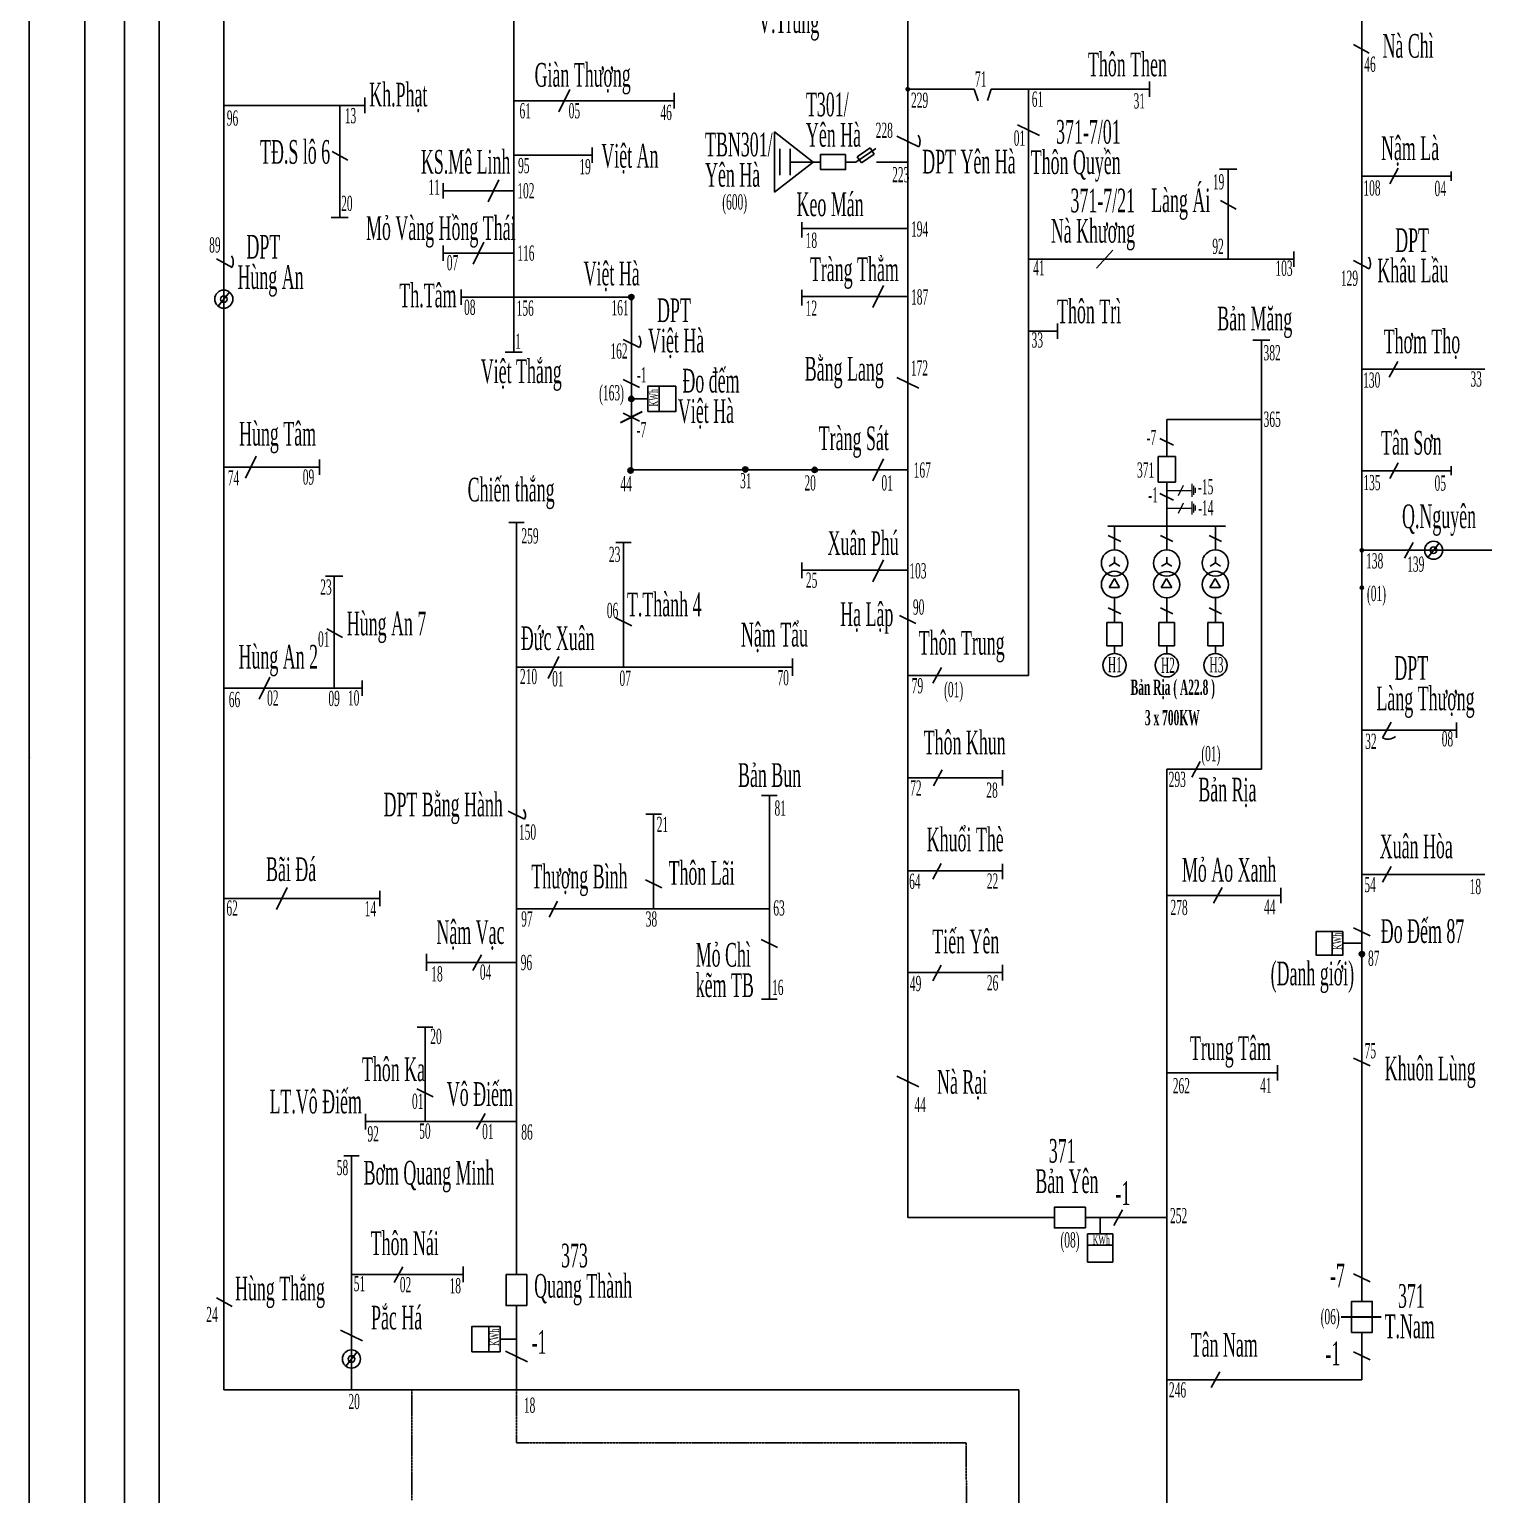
# Model space of a CAD drawing. Header units: inches. Extents: x 5954 to 16840, y 1852 to 5708.
# Drawn here: x 6031.7 to 6515.6, y 4708.3 to 5195.9 of the extents above; entities that cross this region are included whole.
import ezdxf

# ---------------------------------------------------------------- set-up
doc = ezdxf.new("R2010")
doc.units = ezdxf.units.IN
doc.header["$LTSCALE"] = 0.007
doc.header["$MEASUREMENT"] = 0
doc.linetypes.add('HIDDENX2', pattern=[0.75, 0.5, -0.25])
doc.layers.get('0').update_dxf_attribs({"color": 8, "lineweight": 25})
for name, color, linetype, lineweight in [('0.4+6kV', 6, 'Continuous', 25), ('Cap 35', 30, 'HIDDENX2', 25), ('DZ 35', 30, 'Continuous', 25), ('DZ110', 1, 'Continuous', 25), ('TC 110', 1, 'Continuous', 35), ('TC 35', 30, 'Continuous', 35), ('Tiep dat', 7, 'Continuous', 15)]:
    doc.layers.add(name, color=color, linetype=linetype, lineweight=lineweight)
doc.layers.add('Chu', color=7, linetype='Continuous')
doc.layers.add('so', color=7, linetype='Continuous')
doc.styles.add('chu', font='times.ttf', dxfattribs={"width": 0.5, "height": 0.2})

msp = doc.modelspace()

# ---------------------------------------------------------------- hatches: boundary and pattern name
at = {"layer": 'DZ 35'}
for points in [[(6323.49, 5175.98, 1), (6324.57, 5175.98, 1)], [(6232.06, 5107.65, 1), (6232.06, 5105.93, 1)], [(6232.06, 5073.79, 1), (6232.06, 5072.07, 1)], [(6231.77, 5049.97, 1), (6231.77, 5048.24, 1)], [(6269.96, 5050.32, 1), (6269.96, 5048.59, 1)], [(6293.03, 5050.18, 1), (6293.03, 5048.46, 1)], [(6474.57, 5022.56, 1), (6475.65, 5022.56, 1)], [(6474.57, 5010.08, 1), (6475.65, 5010.08, 1)], [(6475.11, 4889.04, 1), (6475.11, 4887.32, 1)]]:
    msp.add_hatch(color=256, dxfattribs=at).paths.add_polyline_path(points)

# ---------------------------------------------------------------- linework, layer by layer
at = {"color": 0}
msp.add_lwpolyline([(8371.67, 4027.59), (6031.74, 4027.59), (6031.74, 5707.54), (8371.67, 5707.54)], close=True, dxfattribs=at)
at = {"layer": '0.4+6kV', "color": 170, "ltscale": 0.06}
for p, q in [((6094.57, 5103.77), (6098.32, 5108.49)), ((6094.57, 5103.77), (6098.32, 5108.49)), ((6137.04, 4751.08), (6140.79, 4755.8)), ((6137.04, 4751.08), (6140.79, 4755.8))]:
    msp.add_line(p, q, dxfattribs=at)
at = {"layer": '0.4+6kV', "color": 5, "ltscale": 0.06}
msp.add_line((6497.09, 5020.2), (6500.84, 5024.92), dxfattribs=at)
msp.add_line((6497.09, 5020.2), (6500.84, 5024.92), dxfattribs=at)
at = {"layer": '0.4+6kV'}
for p, q in [((6391.01, 5010.19), (6392.76, 5013.21)), ((6392.76, 5013.21), (6394.5, 5010.19)), ((6408.39, 5010.16), (6410.14, 5013.18)), ((6410.14, 5013.18), (6411.88, 5010.16)), ((6424.58, 5010.19), (6426.33, 5013.21)), ((6426.33, 5013.21), (6428.08, 5010.19)), ((6394.5, 5010.19), (6391.01, 5010.19)), ((6411.88, 5010.16), (6408.39, 5010.16)), ((6428.08, 5010.19), (6424.58, 5010.19)), ((6390.75, 5003.4), (6394.87, 5001.4)), ((6392.81, 4998.5), (6392.81, 5006.78)), ((6408.13, 5003.37), (6412.25, 5001.37)), ((6410.19, 4998.48), (6410.19, 5006.75)), ((6424.32, 5003.4), (6428.45, 5001.4)), ((6426.38, 4998.5), (6426.38, 5006.78)), ((6390.23, 4998.5), (6390.23, 4990.77)), ((6395.39, 4998.5), (6390.23, 4998.5)), ((6395.39, 4990.77), (6395.39, 4998.5)), ((6407.61, 4998.48), (6407.61, 4990.74)), ((6412.77, 4998.48), (6407.61, 4998.48)), ((6412.77, 4990.74), (6412.77, 4998.48)), ((6423.81, 4998.5), (6423.81, 4990.77)), ((6428.96, 4998.5), (6423.81, 4998.5)), ((6428.96, 4998.5), (6428.96, 4990.77)), ((6390.23, 4990.77), (6395.39, 4990.77)), ((6392.82, 4990.77), (6392.82, 4988.16)), ((6407.61, 4990.74), (6412.77, 4990.74)), ((6410.2, 4990.74), (6410.2, 4988.13)), ((6423.81, 4990.77), (6428.96, 4990.77)), ((6426.38, 4990.77), (6426.38, 4988.16))]:
    msp.add_line(p, q, dxfattribs=at)
at = {"layer": '0.4+6kV', "color": 170, "ltscale": 0.06}
for centre, radius in [((6096.45, 5106.13), 3.02), ((6096.45, 5106.13), 3.02), ((6096.45, 5106.13), 1.11), ((6138.91, 4753.44), 3.02), ((6138.91, 4753.44), 3.02), ((6138.91, 4753.44), 1.11)]:
    msp.add_circle(centre, radius, dxfattribs=at)
at = {"layer": '0.4+6kV', "color": 5, "ltscale": 0.06}
for radius in [3.02, 3.02, 1.11]:
    msp.add_circle((6498.97, 5022.56), radius, dxfattribs=at)
at = {"layer": '0.4+6kV'}
for centre, radius in [((6392.81, 5011.17), 4.38), ((6410.19, 5011.14), 4.38), ((6426.38, 5011.17), 4.38), ((6392.81, 4984.3), 3.87), ((6392.81, 4984.3), 3.87), ((6410.19, 4984.27), 3.87), ((6410.19, 4984.27), 3.87), ((6426.38, 4984.3), 3.87), ((6426.38, 4984.3), 3.87)]:
    msp.add_circle(centre, radius, dxfattribs=at)
at = {"layer": 'Cap 35'}
for p, q in [((6159, 4743.16), (6159, 4706.5)), ((6193.82, 4743.16), (6193.82, 4725.5)), ((6193.82, 4725.5), (6343.5, 4725.5)), ((6343.5, 4725.5), (6343.62, 4572))]:
    msp.add_line(p, q, dxfattribs=at)
at = {"layer": 'Chu'}
msp.add_point((6031.74, 4953.69), dxfattribs=at)
at = {"layer": 'DZ 35'}
for p, q in [((6096.45, 4818.69), (6096.45, 5399.52)), ((6324.03, 5175.98), (6324.03, 5331.95)), ((6475.11, 5036.84), (6475.11, 5305.84)), ((6192.92, 5212.21), (6192.92, 5088.45)), ((6477.58, 5187.96), (6472.36, 5190.81)), ((6207.97, 5168.49), (6211.53, 5175.83)), ((6246.31, 5174.73), (6246.31, 5169.59)), ((6324.03, 5175.98), (6346.08, 5175.98)), ((6324.03, 5083.28), (6324.03, 5175.98)), ((6346.08, 5175.98), (6347.41, 5172.16)), ((6350.57, 5172.23), (6351.74, 5175.98)), ((6351.74, 5175.98), (6404.42, 5175.98)), ((6364.23, 5134.3), (6364.23, 5175.98)), ((6404.42, 5178.55), (6404.42, 5173.41)), ((6096.45, 5170.61), (6143.33, 5170.61)), ((6135, 5170.61), (6135, 5133.31)), ((6143.33, 5173.18), (6143.33, 5168.04)), ((6192.92, 5172.16), (6246.31, 5172.16)), ((6360.56, 5164.13), (6367.89, 5160.57)), ((6279.66, 5161.76), (6292.52, 5151.75)), ((6279.66, 5161.76), (6279.66, 5141.74)), ((6320.36, 5160.35), (6327.7, 5156.79)), ((6132.53, 5155.25), (6137.74, 5152.39)), ((6218.97, 5156.62), (6218.97, 5151.48)), ((6281.47, 5147.33), (6281.47, 5156.16)), ((6284.84, 5147.33), (6284.84, 5156.16)), ((6192.92, 5154.05), (6218.97, 5154.05)), ((6279.66, 5141.74), (6292.52, 5151.75)), ((6294.99, 5151.75), (6284.84, 5151.75)), ((6306.79, 5151.75), (6303.36, 5151.75)), ((6433.5, 5149.37), (6427.8, 5149.37)), ((6430.65, 5119.44), (6430.65, 5149.37)), ((6487.22, 5149.65), (6484.37, 5144.44)), ((6169.4, 5144.75), (6169.4, 5139.61)), ((6184.36, 5138.51), (6187.92, 5145.85)), ((6475.11, 5147.04), (6504.79, 5147.04)), ((6504.79, 5145.53), (6504.79, 5148.56)), ((6192.92, 5142.18), (6169.4, 5142.18)), ((6433.26, 5136.07), (6428.05, 5138.93)), ((6132.15, 5133.31), (6137.85, 5133.31)), ((6288.77, 5131.79), (6288.77, 5126.65)), ((6364.23, 5134.3), (6364.23, 5104.57)), ((6179.38, 5117.79), (6182.94, 5125.12)), ((6324.03, 5129.63), (6288.77, 5129.63)), ((6169.4, 5124.02), (6169.4, 5118.88)), ((6192.92, 5121.45), (6169.4, 5121.45)), ((6392.22, 5122.47), (6386.78, 5116.4)), ((6452.44, 5122.01), (6452.44, 5116.87)), ((6093.97, 5119.52), (6099.19, 5116.67)), ((6364.23, 5119.44), (6452.44, 5119.44)), ((6477.58, 5116.17), (6472.36, 5119.03)), ((6316, 5110.68), (6312.45, 5103.34)), ((6175.4, 5109.36), (6175.4, 5104.22)), ((6192.92, 5106.79), (6175.4, 5106.79)), ((6192.92, 5106.79), (6210.44, 5106.79)), ((6210.44, 5106.79), (6232.06, 5106.79)), ((6232.06, 5049.32), (6232.06, 5106.79)), ((6288.77, 5109.17), (6288.77, 5104.03)), ((6324.03, 5107.01), (6288.77, 5107.01)), ((6324.03, 5107.01), (6324.03, 5083.28)), ((6364.23, 4980.9), (6364.23, 5109.7)), ((6373.81, 5098.07), (6373.81, 5092.93)), ((6229.34, 5092.68), (6234.79, 5090.03)), ((6364.23, 5095.5), (6373.81, 5095.5)), ((6444.52, 5092.47), (6438.82, 5092.47)), ((6441.67, 4949.67), (6441.67, 5092.47)), ((6190.07, 5088.45), (6195.77, 5088.45)), ((6324.03, 5083.28), (6324.03, 4984.49)), ((6475.11, 5082.79), (6516.04, 5082.79)), ((6487.07, 5085.4), (6484.22, 5080.18)), ((6229.34, 5079.38), (6234.79, 5076.73)), ((6241.26, 5077.14), (6241.26, 5068.72)), ((6320.36, 5080.01), (6327.7, 5076.46)), ((6232.06, 5072.93), (6237.51, 5072.93)), ((6229.34, 5068.19), (6234.79, 5065.55)), ((6410.19, 5053.78), (6410.19, 5066.06)), ((6410.19, 5066.06), (6441.67, 5066.06)), ((6410.19, 5066.06), (6410.19, 5053.78)), ((6407.9, 5059.76), (6412.48, 5057.54)), ((6107.25, 5053.9), (6103.69, 5046.56)), ((6128.28, 5052.8), (6128.28, 5047.66)), ((6316, 5052.99), (6312.45, 5045.65)), ((6407.33, 5053.78), (6407.33, 5045.18)), ((6413.05, 5053.78), (6407.33, 5053.78)), ((6413.05, 5045.18), (6413.05, 5053.78)), ((6096.45, 5050.23), (6128.28, 5050.23)), ((6288.77, 5049.32), (6232.06, 5049.32)), ((6324.03, 5049.32), (6288.77, 5049.32)), ((6475.11, 5049.02), (6504.79, 5049.02)), ((6487.22, 5051.62), (6484.37, 5046.41)), ((6504.79, 5047.5), (6504.79, 5050.53)), ((6407.33, 5045.18), (6413.05, 5045.18)), ((6410.19, 5045.18), (6410.19, 5030.65)), ((6407.9, 5041.42), (6412.48, 5039.2)), ((6475.11, 4772.62), (6475.11, 5036.84)), ((6191.25, 5031.79), (6196.39, 5031.79)), ((6193.82, 4812.82), (6193.82, 5031.79)), ((6390.75, 5027.45), (6394.87, 5025.45)), ((6392.81, 5022.7), (6392.81, 5030.68)), ((6410.19, 5022.67), (6410.19, 5030.65)), ((6424.32, 5027.45), (6428.45, 5025.45)), ((6426.38, 5022.7), (6426.38, 5030.68)), ((6226.89, 5025.11), (6232.03, 5025.11)), ((6229.46, 4983.67), (6229.46, 5025.11)), ((6408.13, 5027.42), (6412.25, 5025.42)), ((6475.11, 5022.56), (6582.12, 5022.56)), ((6492.14, 5025.17), (6489.29, 5019.95)), ((6288.77, 5018.45), (6288.77, 5013.31)), ((6315.94, 5019.41), (6312.38, 5012.08)), ((6392.81, 5018.32), (6391.07, 5017.31)), ((6392.81, 5018.32), (6392.81, 5020.34)), ((6392.81, 5018.32), (6394.56, 5017.31)), ((6410.19, 5018.29), (6408.44, 5017.28)), ((6410.19, 5018.29), (6410.19, 5020.31)), ((6410.19, 5018.29), (6411.94, 5017.28)), ((6426.38, 5018.32), (6424.64, 5017.31)), ((6426.38, 5018.32), (6426.38, 5020.34)), ((6426.38, 5018.32), (6428.13, 5017.31)), ((6130.32, 5013.97), (6136.02, 5013.97)), ((6133.17, 4976.68), (6133.17, 5013.97)), ((6324.03, 5015.88), (6288.77, 5015.88)), ((6226.73, 5000.11), (6232.18, 4997.46)), ((6321.3, 5000.82), (6326.76, 4998.18)), ((6130.7, 4996.44), (6135.91, 4993.58)), ((6193.82, 4983.67), (6285.64, 4983.64)), ((6207.89, 4987.2), (6204.34, 4979.87)), ((6285.64, 4986.49), (6285.64, 4980.79)), ((6324.03, 4986.11), (6324.03, 4980.9)), ((6111.72, 4980.34), (6108.17, 4973.01)), ((6142.44, 4979.25), (6142.44, 4974.11)), ((6324.03, 4980.9), (6324.03, 4800.49)), ((6324.03, 4980.9), (6364.23, 4980.9)), ((6335.26, 4983.51), (6332.41, 4978.29)), ((6096.45, 4976.68), (6142.44, 4976.68)), ((6484.83, 4965.31), (6481.97, 4960.09)), ((6506.59, 4965.27), (6506.59, 4960.13)), ((6475.11, 4962.7), (6506.59, 4962.7)), ((6335.43, 4949.44), (6332.57, 4944.22)), ((6410.19, 4440.52), (6410.19, 4949.67)), ((6410.19, 4949.67), (6441.67, 4949.67)), ((6421.35, 4952.28), (6418.49, 4947.06)), ((6324.03, 4946.83), (6355.51, 4946.83)), ((6355.51, 4949.4), (6355.51, 4944.26)), ((6275.41, 4940.92), (6280.55, 4940.92)), ((6277.98, 4903.27), (6277.98, 4940.92)), ((6191.1, 4935.75), (6196.55, 4933.11)), ((6236.9, 4934.75), (6242.05, 4934.75)), ((6239.47, 4903.27), (6239.47, 4934.75)), ((6324.03, 4915.89), (6355.51, 4915.89)), ((6335.16, 4918.36), (6332.31, 4913.14)), ((6355.51, 4918.25), (6355.51, 4913.11)), ((6484.83, 4917.28), (6481.97, 4912.06)), ((6236.75, 4912.89), (6242.2, 4910.24)), ((6475.11, 4914.67), (6516.04, 4914.67)), ((6096.45, 4906.69), (6148.32, 4906.69)), ((6117.54, 4910.35), (6113.98, 4903.02)), ((6148.32, 4909.26), (6148.32, 4904.12)), ((6207.53, 4905.74), (6204.68, 4900.52)), ((6410.19, 4907.68), (6448.18, 4907.68)), ((6428.61, 4910.29), (6425.75, 4905.08)), ((6448.18, 4910.25), (6448.18, 4905.11)), ((6193.82, 4903.27), (6277.98, 4903.27)), ((6277.98, 4903.27), (6277.98, 4873.2)), ((6472.38, 4896.88), (6477.83, 4894.24)), ((6275.26, 4893.03), (6280.71, 4890.39)), ((6465.2, 4887.8), (6465.2, 4895.73)), ((6475.11, 4891.76), (6468.73, 4891.76)), ((6163.89, 4888.26), (6163.89, 4882.56)), ((6182.2, 4887.88), (6179.34, 4882.67)), ((6193.82, 4885.41), (6163.89, 4885.41)), ((6324.03, 4882), (6355.51, 4882)), ((6335.16, 4884.47), (6332.31, 4879.25)), ((6355.51, 4884.57), (6355.51, 4879.43)), ((6275.41, 4873.2), (6280.55, 4873.2)), ((6160.84, 4863.91), (6165.98, 4863.91)), ((6163.41, 4832.43), (6163.41, 4863.91)), ((6472.38, 4853.58), (6477.83, 4850.94)), ((6193.82, 4781.53), (6193.82, 4849.28)), ((6320.36, 4847.57), (6327.7, 4844.01)), ((6410.19, 4848.7), (6447.04, 4848.7)), ((6447.04, 4851.27), (6447.04, 4846.13)), ((6166.14, 4840.73), (6160.69, 4843.38)), ((6143.61, 4829.86), (6143.61, 4835)), ((6143.61, 4832.43), (6193.82, 4832.43)), ((6180.54, 4829.96), (6183.4, 4835.18)), ((6096.45, 4743.16), (6096.45, 4818.69)), ((6136.34, 4821.01), (6141.48, 4821.01)), ((6138.91, 4743.16), (6138.91, 4821.01)), ((6324.03, 4800.49), (6372.83, 4800.49)), ((6383.14, 4800.49), (6410.19, 4800.49)), ((6388.04, 4800.49), (6388.04, 4795.04)), ((6395.45, 4803.1), (6392.6, 4797.88)), ((6392.25, 4791.3), (6383.83, 4791.3)), ((6156.01, 4784.09), (6153.15, 4778.87)), ((6176.07, 4784.18), (6176.07, 4779.04)), ((6138.91, 4781.61), (6176.07, 4781.61)), ((6472.38, 4781.73), (6477.83, 4779.09)), ((6093.97, 4773.8), (6099.19, 4770.94)), ((6193.82, 4743.16), (6193.82, 4771.22)), ((6184.63, 4755.86), (6184.63, 4764.28)), ((6135.25, 4762.99), (6142.58, 4759.43)), ((6193.82, 4760.07), (6188.37, 4760.07)), ((6475.11, 4746.55), (6475.11, 4762.31)), ((6190.16, 4756.05), (6197.49, 4752.49)), ((6472.38, 4755.84), (6477.83, 4753.2)), ((6410.19, 4746.55), (6475.11, 4746.55)), ((6427.83, 4749.16), (6424.97, 4743.94)), ((6096.45, 4743.16), (6361, 4743.16)), ((6361, 4743.16), (6361, 4406.97))]:
    msp.add_line(p, q, dxfattribs=at)
at = {"layer": 'DZ 35', "ltscale": 0.06}
for p, q in [((6313.4, 5156.27), (6306.79, 5151.75)), ((6307.18, 5153.52), (6311.47, 5156.44)), ((6312.87, 5154.38), (6308.58, 5151.46)), ((6312.87, 5154.38), (6311.47, 5156.44)), ((6308.58, 5151.46), (6307.18, 5153.52)), ((6313.64, 5151.74), (6324.03, 5151.74))]:
    msp.add_line(p, q, dxfattribs=at)
msp.add_lwpolyline([(6303.36, 5154.27), (6303.36, 5149.23), (6294.99, 5149.23), (6294.99, 5154.27)], close=True, dxfattribs=at)
at = {"layer": 'DZ 35'}
for points in [[(6237.51, 5068.72), (6237.51, 5077.14), (6246.85, 5077.14), (6246.85, 5068.72)], [(6468.73, 4895.73), (6468.73, 4887.8), (6459.94, 4887.8), (6459.94, 4895.73)], [(6383.14, 4797.05), (6372.83, 4797.05), (6372.83, 4803.93), (6383.14, 4803.93)], [(6383.83, 4795.04), (6392.25, 4795.04), (6392.25, 4785.7), (6383.83, 4785.7)], [(6197.26, 4771.22), (6197.26, 4781.53), (6190.39, 4781.53), (6190.39, 4771.22)], [(6471.67, 4762.31), (6471.67, 4772.62), (6478.55, 4772.62), (6478.55, 4762.31)], [(6188.37, 4764.28), (6188.37, 4755.86), (6179.03, 4755.86), (6179.03, 4764.28)]]:
    msp.add_lwpolyline(points, close=True, dxfattribs=at)
for centre, radius in [((6324.03, 5175.98), 0.54), ((6232.06, 5106.79), 0.864), ((6232.06, 5072.93), 0.864), ((6231.77, 5049.1), 0.864), ((6269.96, 5049.46), 0.864), ((6293.03, 5049.32), 0.864), ((6392.81, 5018.32), 4.38), ((6410.19, 5018.29), 4.38), ((6426.38, 5018.32), 4.38), ((6475.11, 5022.56), 0.54), ((6475.11, 5010.08), 0.54), ((6475.11, 4888.18), 0.864)]:
    msp.add_circle(centre, radius, dxfattribs=at)
for centre, radius, start, end in [((6324.03, 5158.57), 4.07, 334.1246, 31.6535), ((6095.52, 5118.45), 4.07, 334.1246, 31.6535), ((6473.91, 5117.95), 4.07, 334.1246, 31.6535), ((6231.12, 5091.81), 4.07, 334.1246, 31.6535), ((6483.75, 4963.76), 4.07, 244.1246, 309.6777), ((6193.82, 4934.43), 3.03, 334.1246, 37.9463)]:
    msp.add_arc(centre, radius, start, end, dxfattribs=at)
at = {"layer": 'DZ110', "color": 1}
for p, q in [((6050.26, 4453.51), (6050.26, 5645.51)), ((6063.42, 4457.62), (6063.42, 5613.06)), ((6074.93, 4457.62), (6074.93, 5588.9))]:
    msp.add_line(p, q, dxfattribs=at)
at = {"layer": 'so'}
msp.add_line((6324.03, 5001.13), (6324.03, 5001.13), dxfattribs=at)
at = {"layer": 'TC 110', "color": 1}
for p, q in [((6228.43, 5065.02), (6235.69, 5068.72)), ((6468.26, 4767.5), (6481.53, 4767.5))]:
    msp.add_line(p, q, dxfattribs=at)
at = {"layer": 'TC 35'}
msp.add_line((6390.6, 5030.68), (6429.78, 5030.62), dxfattribs=at)
at = {"layer": 'Tiep dat'}
for p, q in [((6410.19, 5042.49), (6414.94, 5042.49)), ((6410.19, 5042.49), (6414.94, 5042.49)), ((6410.19, 5042.49), (6414.94, 5042.49)), ((6414.11, 5040.77), (6415.78, 5044.2)), ((6414.11, 5040.77), (6415.78, 5044.2)), ((6414.11, 5040.77), (6415.78, 5044.2)), ((6414.94, 5042.49), (6418.61, 5042.49)), ((6414.94, 5042.49), (6418.61, 5042.49)), ((6414.94, 5042.49), (6418.61, 5042.49)), ((6418.61, 5040.34), (6418.61, 5044.63)), ((6418.61, 5040.34), (6418.61, 5044.63)), ((6418.61, 5040.34), (6418.61, 5044.63)), ((6419.2, 5041.02), (6419.2, 5043.95)), ((6419.2, 5041.02), (6419.2, 5043.95)), ((6419.2, 5041.02), (6419.2, 5043.95)), ((6419.77, 5041.68), (6419.77, 5043.29)), ((6419.77, 5041.68), (6419.77, 5043.29)), ((6419.77, 5041.68), (6419.77, 5043.29)), ((6414.11, 5034.87), (6415.78, 5038.31)), ((6414.11, 5034.87), (6415.78, 5038.31)), ((6414.11, 5034.87), (6415.78, 5038.31)), ((6418.61, 5034.44), (6418.61, 5038.74)), ((6418.61, 5034.44), (6418.61, 5038.74)), ((6418.61, 5034.44), (6418.61, 5038.74)), ((6419.2, 5035.12), (6419.2, 5038.06)), ((6419.2, 5035.12), (6419.2, 5038.06)), ((6419.2, 5035.12), (6419.2, 5038.06)), ((6419.77, 5035.78), (6419.77, 5037.4)), ((6419.77, 5035.78), (6419.77, 5037.4)), ((6419.77, 5035.78), (6419.77, 5037.4)), ((6410.19, 5036.59), (6414.94, 5036.59)), ((6410.19, 5036.59), (6414.94, 5036.59)), ((6410.19, 5036.59), (6414.94, 5036.59)), ((6414.94, 5036.59), (6418.61, 5036.59)), ((6414.94, 5036.59), (6418.61, 5036.59)), ((6414.94, 5036.59), (6418.61, 5036.59))]:
    msp.add_line(p, q, dxfattribs=at)

# ---------------------------------------------------------------- texts
at = {"layer": 'Chu', "style": 'chu', "width": 0.5}
for height, p in [(3.043, (6240.97, 5070.41)), (2.864, (6468.34, 4889.6)), (3.043, (6187.97, 4757.77))]:
    msp.add_text('KWh', height=height, rotation=90, dxfattribs=at).set_placement(p)
for s, height, p in [('-1', 7.882, (6393.13, 4804.69)), ('KWh', 3.043, (6385.53, 4791.58)), ('-7', 7.882, (6464.52, 4777.3)), ('-1', 7.882, (6198.86, 4755.16)), ('-1', 7.882, (6462.99, 4751.36))]:
    msp.add_text(s, height=height, dxfattribs=at).set_placement(p)
at = {"layer": 'Chu', "style": 'chu'}
for s, insert, char_height, width, attachment_point, line_spacing_factor in [('V.Trùng', (6274.24, 5192.12), 7.882, 59.8125, 7, 0.769231), ('{\\fTimes New Roman|b0|i0|c0|p18;Nà Chì\\fTimes New Roman|b0|i0|c238|p18;}', (6481.98, 5186.35), 7.8819, 40.4306, 7, 0.769231), ('Thôn Then', (6410.26, 5180.17), 7.882, 59.8125, 9, 0.769231), ('Giàn Thượng', (6199.86, 5174.22), 7.8819, 59.8125, 7, 0.769231), ('Kh.Phạt', (6144.85, 5168.25), 7.882, 23.0151, 7, 0.769231), ('T301/\\PYên Hà', (6290.14, 5156.74), 7.882, 59.8125, 7, 0.769231), ('371-7/01\\PThôn Quyền', (6394.87, 5145.16), 7.882, 59.8125, 9, 0.769231), ('T{\\fTimes New Roman|b0|i0|c238|p18;Đ}.S lô 6', (6108.52, 5151.01), 7.8819, 59.8125, 7, 0.769231), ('TBN301/\\PYên Hà', (6256.57, 5143.41), 7.882, 59.8125, 7, 0.769231), ('Nậm Là', (6481.5, 5160.31), 7.882, 40.4306, 1, 0.769231), ('KS.Mê Linh', (6162.04, 5147.71), 7.882, 59.8125, 7, 0.769231), ('Việt An', (6222.06, 5147.87), 7.882, 59.8125, 7, 0.769231), ('DPT Yên Hà', (6328.84, 5155.82), 7.882, 59.8125, 1, 0.769231), ('Làng Ái', (6424.68, 5132.48), 7.882, 59.8125, 9, 0.769231), ('Keo Mán', (6287.02, 5133.62), 7.882, 59.8125, 7, 0.769231), ('371-7/21\\P          Nà Khương', (6399.65, 5122.31), 7.8819, 59.8125, 9, 0.769231), ('Mỏ Vàng Hồng Thái', (6143.78, 5123.24), 7.8819, 59.8125, 7, 0.769231), ('  DPT    \\PHùng An', (6101.01, 5106.92), 7.882, 59.8125, 7, 0.769231), ('    DPT\\PKhâu Lầu', (6480.26, 5111.58), 7.882, 40.4306, 7, 0.769231), ('Tràng Thẳm', (6321.05, 5109.51), 7.882, 59.8125, 9, 0.769231), ('Việt Hà', (6216.17, 5108.7), 7.882, 59.8125, 7, 0.769231), ('Th.Tâm', (6154.87, 5103.25), 7.882, 19.2768, 7, 0.769231), ('   DPT\\P Việt Hà', (6236.13, 5086.38), 7.882, 59.8125, 7, 0.769231), ('Thôn Trì ', (6395.03, 5098), 7.882, 59.8125, 9, 0.769231), ('Bản M{\\fTimes New Roman|b0|i0|c238|p18;ă}ng', (6427, 5103.61), 7.8819, 59.8125, 1, 0.769231), ('Thơm Thọ', (6482.37, 5086.14), 7.882, 40.4306, 7, 0.769231), ('Việt Thắng', (6181.95, 5075.57), 7.882, 59.8125, 7, 0.769231), ('Bằng Lang', (6316.04, 5076.42), 7.882, 59.8125, 9, 0.769231), (' {\\fTimes New Roman|b0|i0|c163|p18;Đo đếm\\P}Việt Hà', (6247.55, 5062.95), 7.8819, 59.8125, 7, 0.769231), ('Hùng Tâm', (6101.53, 5054.8), 7.882, 59.8125, 7, 0.769231), ('Tràng Sát', (6294.41, 5053.29), 7.882, 59.8125, 7, 0.769231), ('Tân S{\\fTimes New Roman|b0|i0|c163|p18;ơ}n', (6481.5, 5062.28), 7.8819, 40.4306, 1, 0.769231), ('Chiến thắng', (6206.52, 5046.69), 7.8819, 36.8345, 3, 0.769231), ('{\\fTimes New Roman|b0|i0|c0|p18;Q.Nguyên\\fTimes New Roman|b0|i0|c238|p18;}', (6488.48, 5027.32), 7.8819, 40.4306, 7, 0.769231), ('Xuân Phú', (6297.35, 5020.9), 7.882, 59.8125, 7, 0.769231), ('T.Thành 4', (6255.39, 5008.47), 7.882, 36.8345, 3, 0.769231), ('Hạ Lập ', (6319.23, 4994.79), 7.882, 59.8125, 9, 0.769231), ('Hùng An 7', (6137.37, 4991.64), 7.882, 59.8125, 7, 0.769231), ('Nậm Tẩu', (6290.84, 4998.41), 7.882, 36.8345, 3, 0.769231), ('{\\fTimes New Roman|b0|i0|c238|p18;Đ\\fTimes New Roman|b0|i0|c0|p18;ức Xuân\\fTimes New Roman|b0|i0|c238|p18;}', (6219.83, 4997.23), 7.88187, 36.8345, 3, 0.769231), ('Thôn Trung', (6356.26, 4985.22), 7.882, 59.8125, 9, 0.769231), ('Hùng An 2', (6101.36, 4980.59), 7.882, 59.8125, 7, 0.769231), ('    DPT \\PLàng Th{\\fTimes New Roman|b0|i0|c163|p18;ư}ợng', (6479.97, 4966.74), 7.8819, 40.4306, 7, 0.769231), ('{\\fTimes New Roman|b0|i0|c0|p18;Thôn Khun\\fTimes New Roman|b0|i0|c238|p18;}', (6329.33, 4954.54), 7.8819, 59.8125, 7, 0.769231), ('Bản Bun', (6288.54, 4951.71), 7.882, 36.8345, 3, 0.769231), ('{\\fTimes New Roman|b0|i0|c0|p18;Bản Rịa\\fTimes New Roman|b0|i0|c238|p18;}', (6420.7, 4946.86), 7.8819, 59.8125, 1, 0.769231), ('DPT Bằng Hành', (6189.29, 4941.88), 7.8819, 55.222, 3, 0.769231), ('Khuổi Thè', (6330.33, 4922.27), 7.882, 59.8125, 7, 0.769231), ('Xuân Hòa', (6481.07, 4919.97), 7.882, 40.4306, 7, 0.769231), ('{\\fTimes New Roman|b0|i0|c0|p18;Bãi \\fTimes New Roman|b0|i0|c238|p18;Đ\\fTimes New Roman|b0|i0|c0|p18;á\\fTimes New Roman|b0|i0|c238|p18;}', (6110.5, 4912.36), 7.88187, 59.8125, 7, 0.769231), ('Mỏ Ao Xanh', (6415.26, 4912.15), 7.882, 59.8125, 7, 0.769231), ('Th{\\fTimes New Roman|b0|i0|c163|p18;ư}ợng Bình', (6230.78, 4917.92), 7.8819, 36.8345, 3, 0.769231), ('Thôn Lãi', (6244.43, 4919.13), 7.882, 36.8345, 1, 0.769231), ('Nậm Vạc', (6189.84, 4899.44), 7.882, 36.8345, 3, 0.769231), ('{\\fTimes New Roman|b0|i0|c0|p18;Tiến Yên\\fTimes New Roman|b0|i0|c238|p18;}', (6332.19, 4888.34), 7.8819, 59.8125, 7, 0.769231), ('{\\fTimes New Roman|b0|i0|c238|p18;Đ}o {\\fTimes New Roman|b0|i0|c238|p18;Đ}ếm 87', (6481.41, 4891.78), 7.8819, 40.4306, 7, 0.769231), ('Mỏ Chì \\Pkẽm TB', (6253.47, 4891.88), 7.882, 34.5215, 1, 0.769231), ('(Danh giới)', (6472.54, 4885.68), 7.8819, 38.7375, 3, 1.2), ('Trung Tâm', (6417.92, 4850.35), 7.882, 40.4306, 7, 0.769231), ('Thôn Ka', (6142.42, 4845.78), 7.882, 36.8345, 7, 0.769231), ('Khuôn Lùng', (6482.73, 4843.57), 7.882, 40.4306, 7, 0.769231), ('Nà Rại', (6333.76, 4839.69), 7.882, 59.8125, 7, 0.769231), ('LT.Vô Điếm', (6111.65, 4834.99), 7.882, 83.8456, 7, 0.769231), ('{\\fTimes New Roman|b0|i0|c0|p18;Vô \\fTimes New Roman|b0|i0|c238|p18;Đ\\fTimes New Roman|b0|i0|c0|p18;iếm\\fTimes New Roman|b0|i0|c238|p18;}', (6170.66, 4837.5), 7.88187, 36.8345, 7, 0.769231), ('   371\\PBản Yên', (6366.48, 4808.56), 7.882, 59.8125, 7, 0.769231), ('Bơm Quang Minh', (6142.97, 4808.88), 7.8819, 59.8125, 7, 0.769231), ('Thôn Nái', (6145.33, 4787.9), 7.882, 59.8125, 7, 0.769231), ('      373\\PQuang Thành', (6199.73, 4771.24), 7.8819, 59.8125, 7, 0.769231), ('    \\PHùng Thắng', (6100.18, 4770.35), 7.882, 59.8125, 7, 0.769231), ('   371\\PT.Nam', (6482.66, 4778.36), 7.882, 34.5215, 1, 0.769231), ('Pắc Há', (6145.44, 4763.15), 7.882, 59.8125, 7, 0.769231), ('Tân Nam', (6418.16, 4754.11), 7.882, 40.4306, 7, 0.769231)]:
    msp.add_mtext(s, dxfattribs=dict(at, insert=insert, char_height=char_height, width=width, attachment_point=attachment_point, line_spacing_factor=line_spacing_factor))
at = {"layer": 'so', "style": 'chu', "width": 0.5}
for s, height, p in [('46', 5.052, (6475.91, 5181.78)), ('71', 5.052, (6346.39, 5176.85)), ('229', 5.052, (6325.1, 5169.79)), ('61', 5.052, (6365.28, 5170.15)), ('31', 5.052, (6399.16, 5169.56)), ('96', 5.052, (6097.44, 5163.87)), ('13', 5.052, (6136.71, 5164.66)), ('61', 5.052, (6194.84, 5166.29)), ('05', 5.052, (6211.19, 5166.29)), ('46', 5.052, (6241.72, 5165.73)), ('228', 5.052, (6313.35, 5159.78)), ('01', 5.052, (6359.28, 5157.18)), ('95', 5.052, (6194.36, 5148.05)), ('19', 5.052, (6214.75, 5147.68)), ('223', 5.052, (6318.83, 5145.03)), ('102', 5.052, (6194.1, 5139.66)), ('19', 5.052, (6425.53, 5142.66)), ('108', 5.052, (6475.61, 5140.59)), ('04', 5.052, (6499.3, 5140.42)), ('20', 5.052, (6135.49, 5135.46)), ('(600)', 5.052, (6262.3, 5135.94)), ('194', 5.052, (6325.1, 5126.95)), ('89', 5.052, (6091.57, 5121.64)), ('18', 5.052, (6290.04, 5123.2)), ('92', 5.052, (6425.36, 5121.17)), ('116', 5.052, (6194.1, 5118.93)), ('41', 5.052, (6365.75, 5114.04)), ('103', 5.052, (6446.36, 5113.9)), ('129', 5.052, (6468.13, 5110.57)), ('156', 5.052, (6193.86, 5100.62)), ('12', 5.052, (6290.04, 5100.58)), ('187', 5.052, (6325.1, 5104.33)), ('1', 5.05, (6193.4, 5089.6)), ('33', 5.052, (6365.22, 5090.01)), ('382', 5.052, (6442.41, 5085.76)), ('-1', 5.052, (6233.9, 5078.42)), ('172', 5.052, (6325.05, 5080.7)), ('130', 5.052, (6475.54, 5076.68)), ('33', 5.052, (6511.24, 5077.03)), ('(163)', 5.052, (6221.32, 5072.45)), ('365', 5.052, (6442.41, 5063.65)), ('-7', 5.052, (6233.84, 5060.17)), ('-7', 5.052, (6403.5, 5057.56)), ('167', 5.052, (6325.98, 5046.75)), ('371', 5.052, (6400.3, 5046.75)), ('74', 5.052, (6097.77, 5044.11)), ('09', 5.052, (6122.72, 5044.4)), ('44', 5.052, (6228.38, 5042.21)), ('31', 5.052, (6268.24, 5043.19)), ('20', 5.052, (6289.64, 5042.43)), ('01', 5.052, (6315.26, 5042.43)), ('135', 5.052, (6475.61, 5042.56)), ('05', 5.052, (6499.3, 5042.39)), ('-1', 5.052, (6404.08, 5038.46)), ('-15', 5.052, (6420.61, 5041.19)), ('-14', 5.052, (6420.63, 5034.17)), ('259', 5.052, (6195.47, 5024.84)), ('23', 5.052, (6224.6, 5018.67)), ('103', 5.052, (6324.54, 5013.2)), ('138', 5.052, (6476.52, 5016.51)), ('139', 5.052, (6490.19, 5015.43)), ('23', 5.052, (6128.54, 5007.81)), ('25', 5.052, (6290.12, 5010.09)), ('(01)', 5.052, (6476.8, 5005.65)), ('06', 5.052, (6223.89, 5000.02)), ('90', 5.052, (6325.74, 5001.14)), ('01', 5.052, (6127.8, 4990.48)), ('H1', 5.052, (6390.6, 4981.99)), ('H2', 5.052, (6408.25, 4981.75)), ('H3', 5.052, (6424.4, 4981.93)), ('210', 5.052, (6194.99, 4978.01)), ('01', 5.052, (6205.7, 4977.26)), ('07', 5.052, (6228.1, 4977.43)), ('70', 5.052, (6280.67, 4977.62)), ('79', 5.052, (6325.33, 4974.96)), ('(01)', 5.052, (6336.11, 4973.66)), ('66', 5.052, (6098.1, 4970.37)), ('02', 5.052, (6110.85, 4970.85)), ('09', 5.052, (6131.25, 4970.73)), ('10', 5.052, (6137.75, 4970.9)), ('32', 5.052, (6476.22, 4956.47)), ('08', 5.052, (6501.68, 4957.29)), ('(01)', 5.052, (6421.7, 4952.36)), ('72', 5.052, (6324.82, 4940.92)), ('28', 5.052, (6350.16, 4940.21)), ('293', 5.052, (6410.85, 4943.8)), ('81', 5.052, (6279.68, 4934.25)), ('150', 5.052, (6194.64, 4926.26)), ('21', 5.052, (6240.49, 4928.8)), ('64', 5.052, (6324.48, 4909.9)), ('22', 5.052, (6350.32, 4909.94)), ('54', 5.052, (6475.92, 4908.79)), ('18', 5.052, (6510.97, 4908.13)), ('62', 5.052, (6097.3, 4900.97)), ('14', 5.052, (6143.31, 4900.79)), ('63', 5.052, (6279.28, 4901.02)), ('278', 5.052, (6411.43, 4901.18)), ('44', 5.052, (6442.57, 4901.36)), ('97', 5.052, (6195.4, 4897.35)), ('38', 5.052, (6236.83, 4897.33)), ('96', 5.052, (6195.23, 4882.87)), ('87', 5.052, (6477.16, 4884.28)), ('18', 5.052, (6165.47, 4879.07)), ('04', 5.052, (6181.65, 4879.67)), ('26', 5.052, (6350.34, 4876.08)), ('16', 5.052, (6278.87, 4874.59)), ('49', 5.052, (6324.73, 4875.88)), ('20', 5.052, (6165.15, 4858.26)), ('75', 5.052, (6476.02, 4853.49)), ('41', 5.052, (6441.26, 4842.01)), ('262', 5.052, (6412.2, 4841.87)), ('01', 5.052, (6159.06, 4836.68)), ('44', 5.052, (6326.25, 4835.58)), ('92', 5.052, (6144.24, 4825.83)), ('50', 5.052, (6161.46, 4826.76)), ('01', 5.052, (6182.42, 4826.61)), ('86', 5.052, (6195.42, 4826.45)), ('58', 5.052, (6134.03, 4814.64)), ('252', 5.052, (6411.29, 4798.63)), ('(08)', 5.052, (6374.83, 4790.54)), ('51', 5.052, (6139.69, 4776)), ('02', 5.052, (6155.01, 4775.65)), ('18', 5.052, (6171.55, 4775.3)), ('24', 5.052, (6090.61, 4765.72)), ('(06)', 5.052, (6461.4, 4765.02)), ('246', 5.052, (6410.93, 4740.64)), ('20', 5.052, (6137.92, 4736.76)), ('18', 5.052, (6196.28, 4735.54))]:
    msp.add_text(s, height=height, dxfattribs=at).set_placement(p)
for s, p in [('11', (6164.54, 5140.89)), ('07', (6170.63, 5115.71)), ('08', (6176.39, 5100.89)), ('161', (6225.44, 5100.75)), ('162', (6225.08, 5086.35))]:
    msp.add_text(s, height=5.052, rotation=360, dxfattribs=at).set_placement(p)
at = {"layer": 'so', "insert": (6398.16, 4979.5), "char_height": 5.0525, "width": 54.2721, "attachment_point": 1, "line_spacing_factor": 1.2, "style": 'chu'}
msp.add_mtext('{\\fTimes New Roman|b1|i0|c0|p18;Bản Rịa ( A22.8 )\\P     3 x 700KW}', dxfattribs=at)

doc.saveas('drawing.dxf')
